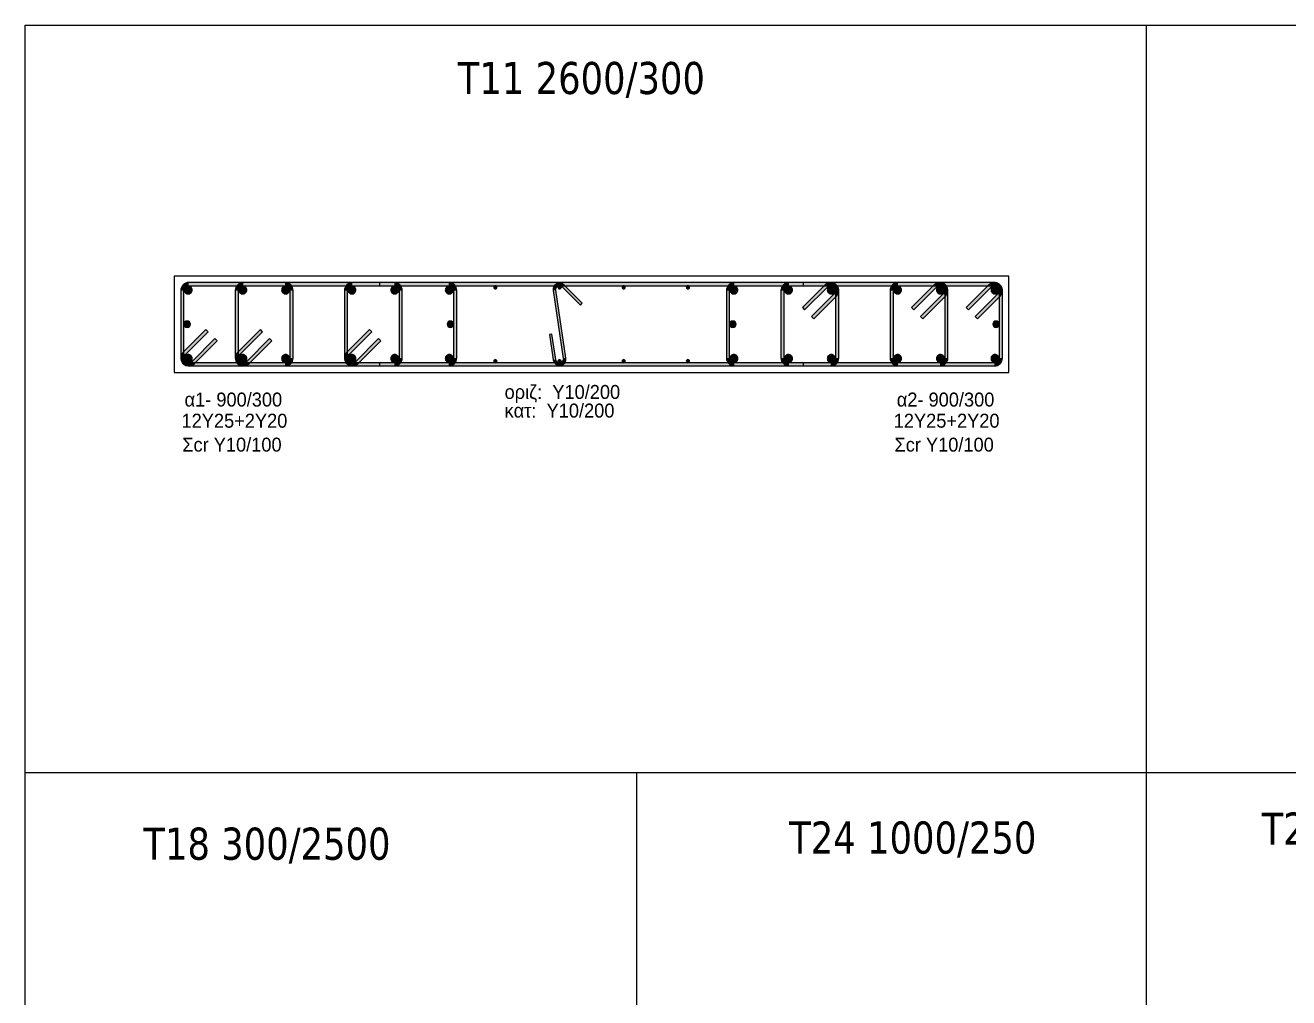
# Model space of a CAD drawing. Header units: millimetres. Extents: x -2171 to 1563, y -1758 to -1505.
# Drawn here: x -1565.68 to -1546, y -1605.4 to -1590.25 of the extents above; entities that cross this region are included whole.
import ezdxf

# ---------------------------------------------------------------- set-up
doc = ezdxf.new("R2010")
doc.units = ezdxf.units.MM
for name, color, linetype in [('-S_TEXT', 3, 'Continuous'), ('Col_Det', 7, 'Continuous'), ('Col_Det_Fill', 7, 'Continuous'), ('Geo_Col_Pro_1', 7, 'Continuous'), ('pinakaki', 153, 'Continuous')]:
    doc.layers.add(name, color=color, linetype=linetype)
doc.styles.add('S1Arl22_b_934_161', font='arial.ttf', dxfattribs={"width": 0.933629, "height": 0.002175})
doc.styles.get("Standard").update_dxf_attribs({"font": 'tahoma.ttf'})

msp = doc.modelspace()

# ---------------------------------------------------------------- hatches: boundary and pattern name
at = {"layer": 'Col_Det_Fill'}
for color, points in [(252, [(-1563.1291, -1594.3059), (-1563.1291, -1594.2559, 0.4142136), (-1563.2541, -1594.3809), (-1563.2041, -1594.3809, -0.4142136)]), (12, [(-1563.2005, -1594.3721, 0.4142136), (-1563.138, -1594.4346, 0.4142136), (-1563.0755, -1594.3721, 0.4142136), (-1563.138, -1594.3096, 0.4142136)]), (252, [(-1559.0791, -1594.3059), (-1559.0791, -1594.2559), (-1563.1291, -1594.2559), (-1563.1291, -1594.3059)]), (252, [(-1562.2791, -1594.3059), (-1562.2791, -1594.2559, 0.4142136), (-1562.4041, -1594.3809), (-1562.3541, -1594.3809, -0.4142136)]), (56, [(-1562.3505, -1594.3721, 0.4142136), (-1562.288, -1594.4346, 0.4142136), (-1562.2255, -1594.3721, 0.4142136), (-1562.288, -1594.3096, 0.4142136)]), (252, [(-1561.6291, -1594.3059), (-1561.6291, -1594.2559), (-1562.2791, -1594.2559), (-1562.2791, -1594.3059)]), (56, [(-1561.6828, -1594.3721, 0.4142136), (-1561.6203, -1594.4346, 0.4142136), (-1561.5578, -1594.3721, 0.4142136), (-1561.6203, -1594.3096, 0.4142136)]), (252, [(-1561.5541, -1594.3809), (-1561.5041, -1594.3809, 0.4142136), (-1561.6291, -1594.2559), (-1561.6291, -1594.3059, -0.4142136)]), (252, [(-1560.5791, -1594.3059), (-1560.5791, -1594.2559, 0.4142136), (-1560.7041, -1594.3809), (-1560.6541, -1594.3809, -0.4142136)]), (56, [(-1560.6505, -1594.3721, 0.4142136), (-1560.588, -1594.4346, 0.4142136), (-1560.5255, -1594.3721, 0.4142136), (-1560.588, -1594.3096, 0.4142136)]), (252, [(-1559.9291, -1594.3059), (-1559.9291, -1594.2559), (-1560.5791, -1594.2559), (-1560.5791, -1594.3059)]), (252, [(-1553.5526, -1594.3059), (-1553.5526, -1594.2559), (-1560.1557, -1594.2559), (-1560.1557, -1594.3059)]), (56, [(-1559.9828, -1594.3721, 0.4142136), (-1559.9203, -1594.4346, 0.4142136), (-1559.8578, -1594.3721, 0.4142136), (-1559.9203, -1594.3096, 0.4142136)]), (252, [(-1559.8541, -1594.3809), (-1559.8041, -1594.3809, 0.4142136), (-1559.9291, -1594.2559), (-1559.9291, -1594.3059, -0.4142136)]), (12, [(-1559.1328, -1594.3721, 0.4142136), (-1559.0703, -1594.4346, 0.4142136), (-1559.0078, -1594.3721, 0.4142136), (-1559.0703, -1594.3096, 0.4142136)]), (252, [(-1559.0041, -1594.3809), (-1558.9541, -1594.3809, 0.4142136), (-1559.0791, -1594.2559), (-1559.0791, -1594.3059, -0.4142136)]), (133, [(-1558.3788, -1594.3309, 0.4142136), (-1558.3538, -1594.3559, 0.4142136), (-1558.3288, -1594.3309, 0.4142136), (-1558.3538, -1594.3059, 0.4142136)]), (252, [(-1557.4529, -1594.3807), (-1557.4133, -1594.3748, -0.7233449), (-1557.3116, -1594.3235), (-1557.2833, -1594.2952, 0.7233449)]), (133, [(-1557.379, -1594.3309, 0.4142136), (-1557.354, -1594.3559, 0.4142136), (-1557.329, -1594.3309, 0.4142136), (-1557.354, -1594.3059, 0.4142136)]), (252, [(-1557.2833, -1594.2952), (-1557.3116, -1594.3235), (-1557.0287, -1594.6063), (-1557.0004, -1594.578)]), (133, [(-1556.3793, -1594.3309, 0.4142136), (-1556.3543, -1594.3559, 0.4142136), (-1556.3293, -1594.3309, 0.4142136), (-1556.3543, -1594.3059, 0.4142136)]), (133, [(-1555.3795, -1594.3309, 0.4142136), (-1555.3545, -1594.3559, 0.4142136), (-1555.3295, -1594.3309, 0.4142136), (-1555.3545, -1594.3059, 0.4142136)]), (252, [(-1554.6291, -1594.3059), (-1554.6291, -1594.2559, 0.4142136), (-1554.7541, -1594.3809), (-1554.7041, -1594.3809, -0.4142136)]), (12, [(-1554.5755, -1594.3721, 0.4142136), (-1554.638, -1594.3096, 0.4142136), (-1554.7005, -1594.3721, 0.4142136), (-1554.638, -1594.4346, 0.4142136)]), (252, [(-1550.5791, -1594.3059), (-1550.5791, -1594.2559), (-1554.6291, -1594.2559), (-1554.6291, -1594.3059)]), (252, [(-1553.7791, -1594.3059), (-1553.7791, -1594.2559, 0.4142136), (-1553.9041, -1594.3809), (-1553.8541, -1594.3809, -0.4142136)]), (56, [(-1553.7255, -1594.3721, 0.4142136), (-1553.788, -1594.3096, 0.4142136), (-1553.8505, -1594.3721, 0.4142136), (-1553.788, -1594.4346, 0.4142136)]), (252, [(-1553.1291, -1594.3059), (-1553.1291, -1594.2559), (-1553.7791, -1594.2559), (-1553.7791, -1594.3059)]), (252, [(-1553.1822, -1594.3279), (-1553.2175, -1594.2925), (-1553.5711, -1594.6461), (-1553.5357, -1594.6814)]), (252, [(-1553.0541, -1594.3809), (-1553.0041, -1594.3809, 0.6681786), (-1553.2175, -1594.2925), (-1553.1822, -1594.3279, -0.6681786)]), (56, [(-1553.0578, -1594.3721, 0.4142136), (-1553.1203, -1594.3096, 0.4142136), (-1553.1828, -1594.3721, 0.4142136), (-1553.1203, -1594.4346, 0.4142136)]), (252, [(-1553.0761, -1594.4339), (-1553.0407, -1594.4693, 0.6681786), (-1553.1291, -1594.2559), (-1553.1291, -1594.3059, -0.6681786)]), (252, [(-1552.0791, -1594.3059), (-1552.0791, -1594.2559, 0.4142136), (-1552.2041, -1594.3809), (-1552.1541, -1594.3809, -0.4142136)]), (56, [(-1552.0255, -1594.3721, 0.4142136), (-1552.088, -1594.3096, 0.4142136), (-1552.1505, -1594.3721, 0.4142136), (-1552.088, -1594.4346, 0.4142136)]), (252, [(-1551.4291, -1594.3059), (-1551.4291, -1594.2559), (-1552.0791, -1594.2559), (-1552.0791, -1594.3059)]), (252, [(-1551.4822, -1594.3279), (-1551.5175, -1594.2925), (-1551.8711, -1594.6461), (-1551.8357, -1594.6814)]), (252, [(-1551.3541, -1594.3809), (-1551.3041, -1594.3809, 0.6681786), (-1551.5175, -1594.2925), (-1551.4822, -1594.3279, -0.6681786)]), (56, [(-1551.3578, -1594.3721, 0.4142136), (-1551.4203, -1594.3096, 0.4142136), (-1551.4828, -1594.3721, 0.4142136), (-1551.4203, -1594.4346, 0.4142136)]), (252, [(-1551.3761, -1594.4339), (-1551.3407, -1594.4693, 0.6681786), (-1551.4291, -1594.2559), (-1551.4291, -1594.3059, -0.6681786)]), (252, [(-1550.6322, -1594.3279), (-1550.6675, -1594.2925), (-1551.0211, -1594.6461), (-1550.9857, -1594.6814)]), (252, [(-1550.5041, -1594.3809), (-1550.4541, -1594.3809, 0.6681786), (-1550.6675, -1594.2925), (-1550.6322, -1594.3279, -0.6681786)]), (12, [(-1550.5078, -1594.3721, 0.4142136), (-1550.5703, -1594.3096, 0.4142136), (-1550.6328, -1594.3721, 0.4142136), (-1550.5703, -1594.4346, 0.4142136)]), (252, [(-1550.5261, -1594.4339), (-1550.4907, -1594.4693, 0.6681786), (-1550.5791, -1594.2559), (-1550.5791, -1594.3059, -0.6681786)]), (252, [(-1563.2041, -1594.3809), (-1563.2541, -1594.3809), (-1563.2541, -1595.4309), (-1563.2041, -1595.4309)]), (252, [(-1562.3541, -1594.3809), (-1562.4041, -1594.3809), (-1562.4041, -1595.4309), (-1562.3541, -1595.4309)]), (252, [(-1561.5541, -1595.4309), (-1561.5041, -1595.4309), (-1561.5041, -1594.3809), (-1561.5541, -1594.3809)]), (252, [(-1560.6541, -1594.3809), (-1560.7041, -1594.3809), (-1560.7041, -1595.4309), (-1560.6541, -1595.4309)]), (252, [(-1559.8541, -1595.4309), (-1559.8041, -1595.4309), (-1559.8041, -1594.3809), (-1559.8541, -1594.3809)]), (252, [(-1559.0041, -1595.4309), (-1558.9541, -1595.4309), (-1558.9541, -1594.3809), (-1559.0041, -1594.3809)]), (252, [(-1557.2947, -1595.437), (-1557.2551, -1595.4311), (-1557.4133, -1594.3748), (-1557.4529, -1594.3807)]), (252, [(-1554.7041, -1594.3809), (-1554.7541, -1594.3809), (-1554.7541, -1595.4309), (-1554.7041, -1595.4309)]), (252, [(-1553.8541, -1594.3809), (-1553.9041, -1594.3809), (-1553.9041, -1595.4309), (-1553.8541, -1595.4309)]), (252, [(-1553.4296, -1594.7875), (-1553.3943, -1594.8229), (-1553.0407, -1594.4693), (-1553.0761, -1594.4339)]), (252, [(-1553.0541, -1595.4309), (-1553.0041, -1595.4309), (-1553.0041, -1594.3809), (-1553.0541, -1594.3809)]), (252, [(-1552.1541, -1594.3809), (-1552.2041, -1594.3809), (-1552.2041, -1595.4309), (-1552.1541, -1595.4309)]), (252, [(-1551.7296, -1594.7875), (-1551.6943, -1594.8229), (-1551.3407, -1594.4693), (-1551.3761, -1594.4339)]), (252, [(-1551.3541, -1595.4309), (-1551.3041, -1595.4309), (-1551.3041, -1594.3809), (-1551.3541, -1594.3809)]), (252, [(-1550.8796, -1594.7875), (-1550.8443, -1594.8229), (-1550.4907, -1594.4693), (-1550.5261, -1594.4339)]), (252, [(-1550.5041, -1595.4309), (-1550.4541, -1595.4309), (-1550.4541, -1594.3809), (-1550.5041, -1594.3809)]), (12, [(-1563.2041, -1594.9059, 0.4142136), (-1563.1541, -1594.9559, 0.4142136), (-1563.1041, -1594.9059, 0.4142136), (-1563.1541, -1594.8559, 0.4142136)]), (12, [(-1559.1041, -1594.9059, 0.4142136), (-1559.0541, -1594.9559, 0.4142136), (-1559.0041, -1594.9059, 0.4142136), (-1559.0541, -1594.8559, 0.4142136)]), (12, [(-1554.6041, -1594.9059, 0.4142136), (-1554.6541, -1594.8559, 0.4142136), (-1554.7041, -1594.9059, 0.4142136), (-1554.6541, -1594.9559, 0.4142136)]), (12, [(-1550.5041, -1594.9059, 0.4142136), (-1550.5541, -1594.8559, 0.4142136), (-1550.6041, -1594.9059, 0.4142136), (-1550.5541, -1594.9559, 0.4142136)]), (252, [(-1562.8286, -1595.0243), (-1562.864, -1594.989), (-1563.2175, -1595.3425), (-1563.1822, -1595.3779)]), (252, [(-1563.0761, -1595.4839), (-1563.0407, -1595.5193), (-1562.6872, -1595.1657), (-1562.7225, -1595.1304)]), (252, [(-1561.9786, -1595.0243), (-1562.014, -1594.989), (-1562.3675, -1595.3425), (-1562.3322, -1595.3779)]), (252, [(-1562.2261, -1595.4839), (-1562.1907, -1595.5193), (-1561.8372, -1595.1657), (-1561.8725, -1595.1304)]), (252, [(-1560.2786, -1595.0243), (-1560.314, -1594.989), (-1560.6675, -1595.3425), (-1560.6322, -1595.3779)]), (252, [(-1560.5261, -1595.4839), (-1560.4907, -1595.5193), (-1560.1372, -1595.1657), (-1560.1725, -1595.1304)]), (252, [(-1557.4726, -1595.0592), (-1557.5122, -1595.0651), (-1557.4529, -1595.4607), (-1557.4133, -1595.4548)]), (252, [(-1563.1822, -1595.3779), (-1563.2175, -1595.3425, 0.6681786), (-1563.1291, -1595.5559), (-1563.1291, -1595.5059, -0.6681786)]), (252, [(-1562.3322, -1595.3779), (-1562.3675, -1595.3425, 0.6681786), (-1562.2791, -1595.5559), (-1562.2791, -1595.5059, -0.6681786)]), (252, [(-1560.6322, -1595.3779), (-1560.6675, -1595.3425, 0.6681786), (-1560.5791, -1595.5559), (-1560.5791, -1595.5059, -0.6681786)]), (252, [(-1563.2041, -1595.4309), (-1563.2541, -1595.4309, 0.6681786), (-1563.0407, -1595.5193), (-1563.0761, -1595.4839, -0.6681786)]), (12, [(-1563.2005, -1595.4398, 0.4142136), (-1563.138, -1595.5023, 0.4142136), (-1563.0755, -1595.4398, 0.4142136), (-1563.138, -1595.3773, 0.4142136)]), (252, [(-1563.1291, -1595.5059), (-1563.1291, -1595.5559), (-1559.0791, -1595.5559), (-1559.0791, -1595.5059)]), (252, [(-1562.3541, -1595.4309), (-1562.4041, -1595.4309, 0.6681786), (-1562.1907, -1595.5193), (-1562.2261, -1595.4839, -0.6681786)]), (56, [(-1562.3505, -1595.4398, 0.4142136), (-1562.288, -1595.5023, 0.4142136), (-1562.2255, -1595.4398, 0.4142136), (-1562.288, -1595.3773, 0.4142136)]), (252, [(-1562.2791, -1595.5059), (-1562.2791, -1595.5559), (-1561.6291, -1595.5559), (-1561.6291, -1595.5059)]), (56, [(-1561.6828, -1595.4398, 0.4142136), (-1561.6203, -1595.5023, 0.4142136), (-1561.5578, -1595.4398, 0.4142136), (-1561.6203, -1595.3773, 0.4142136)]), (252, [(-1561.6291, -1595.5059), (-1561.6291, -1595.5559, 0.4142136), (-1561.5041, -1595.4309), (-1561.5541, -1595.4309, -0.4142136)]), (252, [(-1560.6541, -1595.4309), (-1560.7041, -1595.4309, 0.6681786), (-1560.4907, -1595.5193), (-1560.5261, -1595.4839, -0.6681786)]), (56, [(-1560.6505, -1595.4398, 0.4142136), (-1560.588, -1595.5023, 0.4142136), (-1560.5255, -1595.4398, 0.4142136), (-1560.588, -1595.3773, 0.4142136)]), (252, [(-1560.5791, -1595.5059), (-1560.5791, -1595.5559), (-1559.9291, -1595.5559), (-1559.9291, -1595.5059)]), (252, [(-1560.1557, -1595.5059), (-1560.1557, -1595.5559), (-1553.5526, -1595.5559), (-1553.5526, -1595.5059)]), (56, [(-1559.9828, -1595.4398, 0.4142136), (-1559.9203, -1595.5023, 0.4142136), (-1559.8578, -1595.4398, 0.4142136), (-1559.9203, -1595.3773, 0.4142136)]), (252, [(-1559.9291, -1595.5059), (-1559.9291, -1595.5559, 0.4142136), (-1559.8041, -1595.4309), (-1559.8541, -1595.4309, -0.4142136)]), (12, [(-1559.1328, -1595.4398, 0.4142136), (-1559.0703, -1595.5023, 0.4142136), (-1559.0078, -1595.4398, 0.4142136), (-1559.0703, -1595.3773, 0.4142136)]), (252, [(-1559.0791, -1595.5059), (-1559.0791, -1595.5559, 0.4142136), (-1558.9541, -1595.4309), (-1559.0041, -1595.4309, -0.4142136)]), (133, [(-1558.3788, -1595.4809, 0.4142136), (-1558.3538, -1595.5059, 0.4142136), (-1558.3288, -1595.4809, 0.4142136), (-1558.3538, -1595.4559, 0.4142136)]), (252, [(-1557.4133, -1595.4548), (-1557.4529, -1595.4607, 1), (-1557.2551, -1595.4311), (-1557.2947, -1595.437, -1)]), (133, [(-1557.379, -1595.4809, 0.4142136), (-1557.354, -1595.5059, 0.4142136), (-1557.329, -1595.4809, 0.4142136), (-1557.354, -1595.4559, 0.4142136)]), (133, [(-1556.3793, -1595.4809, 0.4142136), (-1556.3543, -1595.5059, 0.4142136), (-1556.3293, -1595.4809, 0.4142136), (-1556.3543, -1595.4559, 0.4142136)]), (133, [(-1555.3795, -1595.4809, 0.4142136), (-1555.3545, -1595.5059, 0.4142136), (-1555.3295, -1595.4809, 0.4142136), (-1555.3545, -1595.4559, 0.4142136)]), (252, [(-1554.7041, -1595.4309), (-1554.7541, -1595.4309, 0.4142136), (-1554.6291, -1595.5559), (-1554.6291, -1595.5059, -0.4142136)]), (12, [(-1554.5755, -1595.4398, 0.4142136), (-1554.638, -1595.3773, 0.4142136), (-1554.7005, -1595.4398, 0.4142136), (-1554.638, -1595.5023, 0.4142136)]), (252, [(-1554.6291, -1595.5059), (-1554.6291, -1595.5559), (-1550.5791, -1595.5559), (-1550.5791, -1595.5059)]), (252, [(-1553.8541, -1595.4309), (-1553.9041, -1595.4309, 0.4142136), (-1553.7791, -1595.5559), (-1553.7791, -1595.5059, -0.4142136)]), (56, [(-1553.7255, -1595.4398, 0.4142136), (-1553.788, -1595.3773, 0.4142136), (-1553.8505, -1595.4398, 0.4142136), (-1553.788, -1595.5023, 0.4142136)]), (252, [(-1553.7791, -1595.5059), (-1553.7791, -1595.5559), (-1553.1291, -1595.5559), (-1553.1291, -1595.5059)]), (56, [(-1553.0578, -1595.4398, 0.4142136), (-1553.1203, -1595.3773, 0.4142136), (-1553.1828, -1595.4398, 0.4142136), (-1553.1203, -1595.5023, 0.4142136)]), (252, [(-1553.1291, -1595.5059), (-1553.1291, -1595.5559, 0.4142136), (-1553.0041, -1595.4309), (-1553.0541, -1595.4309, -0.4142136)]), (252, [(-1552.1541, -1595.4309), (-1552.2041, -1595.4309, 0.4142136), (-1552.0791, -1595.5559), (-1552.0791, -1595.5059, -0.4142136)]), (56, [(-1552.0255, -1595.4398, 0.4142136), (-1552.088, -1595.3773, 0.4142136), (-1552.1505, -1595.4398, 0.4142136), (-1552.088, -1595.5023, 0.4142136)]), (252, [(-1552.0791, -1595.5059), (-1552.0791, -1595.5559), (-1551.4291, -1595.5559), (-1551.4291, -1595.5059)]), (56, [(-1551.3578, -1595.4398, 0.4142136), (-1551.4203, -1595.3773, 0.4142136), (-1551.4828, -1595.4398, 0.4142136), (-1551.4203, -1595.5023, 0.4142136)]), (252, [(-1551.4291, -1595.5059), (-1551.4291, -1595.5559, 0.4142136), (-1551.3041, -1595.4309), (-1551.3541, -1595.4309, -0.4142136)]), (12, [(-1550.5078, -1595.4398, 0.4142136), (-1550.5703, -1595.3773, 0.4142136), (-1550.6328, -1595.4398, 0.4142136), (-1550.5703, -1595.5023, 0.4142136)]), (252, [(-1550.5791, -1595.5059), (-1550.5791, -1595.5559, 0.4142136), (-1550.4541, -1595.4309), (-1550.5041, -1595.4309, -0.4142136)])]:
    msp.add_hatch(color=color, dxfattribs=at).paths.add_polyline_path(points)

# ---------------------------------------------------------------- linework, layer by layer
at = {"layer": '-S_TEXT', "ltscale": 5}
msp.add_lwpolyline([(-1565.6761, -1590.2497), (-1507.5286, -1590.2497), (-1507.5286, -1630.2944), (-1565.6761, -1630.2944)], close=True, dxfattribs=at)
at = {"layer": 'Col_Det', "color": 7}
for points in [[(-1550.3541, -1594.1559), (-1563.3541, -1594.1559)], [(-1563.3541, -1594.1559), (-1563.3541, -1595.6559)], [(-1550.3541, -1595.6559), (-1550.3541, -1594.1559)], [(-1559.0791, -1594.2559), (-1563.1291, -1594.2559)], [(-1563.1291, -1594.3059), (-1559.0791, -1594.3059)], [(-1561.6291, -1594.2559), (-1562.2791, -1594.2559)], [(-1562.2791, -1594.3059), (-1561.6291, -1594.3059)], [(-1559.9291, -1594.2559), (-1560.5791, -1594.2559)], [(-1560.5791, -1594.3059), (-1559.9291, -1594.3059)], [(-1553.5526, -1594.2559), (-1560.1557, -1594.2559)], [(-1560.1557, -1594.2559), (-1560.1557, -1594.3059)], [(-1560.1557, -1594.3059), (-1553.5526, -1594.3059)], [(-1557.3116, -1594.3235), (-1557.0287, -1594.6063)], [(-1557.0004, -1594.578), (-1557.2833, -1594.2952)], [(-1550.5791, -1594.2559), (-1554.6291, -1594.2559)], [(-1554.6291, -1594.3059), (-1550.5791, -1594.3059)], [(-1553.1291, -1594.2559), (-1553.7791, -1594.2559)], [(-1553.7791, -1594.3059), (-1553.1291, -1594.3059)], [(-1553.2175, -1594.2925), (-1553.5711, -1594.6461)], [(-1553.5526, -1594.3059), (-1553.5526, -1594.2559)], [(-1553.5357, -1594.6814), (-1553.1822, -1594.3279)], [(-1551.4291, -1594.2559), (-1552.0791, -1594.2559)], [(-1552.0791, -1594.3059), (-1551.4291, -1594.3059)], [(-1551.5175, -1594.2925), (-1551.8711, -1594.6461)], [(-1551.8357, -1594.6814), (-1551.4822, -1594.3279)], [(-1550.6675, -1594.2925), (-1551.0211, -1594.6461)], [(-1550.9857, -1594.6814), (-1550.6322, -1594.3279)], [(-1563.2541, -1594.3809), (-1563.2541, -1595.4309)], [(-1563.2041, -1595.4309), (-1563.2041, -1594.3809)], [(-1562.4041, -1594.3809), (-1562.4041, -1595.4309)], [(-1562.3541, -1595.4309), (-1562.3541, -1594.3809)], [(-1561.5541, -1594.3809), (-1561.5541, -1595.4309)], [(-1561.5041, -1595.4309), (-1561.5041, -1594.3809)], [(-1560.7041, -1594.3809), (-1560.7041, -1595.4309)], [(-1560.6541, -1595.4309), (-1560.6541, -1594.3809)], [(-1559.8541, -1594.3809), (-1559.8541, -1595.4309)], [(-1559.8041, -1595.4309), (-1559.8041, -1594.3809)], [(-1559.0041, -1594.3809), (-1559.0041, -1595.4309)], [(-1558.9541, -1595.4309), (-1558.9541, -1594.3809)], [(-1557.4529, -1594.3807), (-1557.2947, -1595.437)], [(-1557.2551, -1595.4311), (-1557.4133, -1594.3748)], [(-1554.7541, -1594.3809), (-1554.7541, -1595.4309)], [(-1554.7041, -1595.4309), (-1554.7041, -1594.3809)], [(-1553.9041, -1594.3809), (-1553.9041, -1595.4309)], [(-1553.8541, -1595.4309), (-1553.8541, -1594.3809)], [(-1553.0761, -1594.4339), (-1553.4296, -1594.7875)], [(-1553.3943, -1594.8229), (-1553.0407, -1594.4693)], [(-1553.0541, -1594.3809), (-1553.0541, -1595.4309)], [(-1553.0041, -1595.4309), (-1553.0041, -1594.3809)], [(-1552.2041, -1594.3809), (-1552.2041, -1595.4309)], [(-1552.1541, -1595.4309), (-1552.1541, -1594.3809)], [(-1551.3761, -1594.4339), (-1551.7296, -1594.7875)], [(-1551.6943, -1594.8229), (-1551.3407, -1594.4693)], [(-1551.3541, -1594.3809), (-1551.3541, -1595.4309)], [(-1551.3041, -1595.4309), (-1551.3041, -1594.3809)], [(-1550.5261, -1594.4339), (-1550.8796, -1594.7875)], [(-1550.8443, -1594.8229), (-1550.4907, -1594.4693)], [(-1550.5041, -1594.3809), (-1550.5041, -1595.4309)], [(-1550.4541, -1595.4309), (-1550.4541, -1594.3809)], [(-1557.0287, -1594.6063), (-1557.0004, -1594.578)], [(-1553.5711, -1594.6461), (-1553.5357, -1594.6814)], [(-1551.8711, -1594.6461), (-1551.8357, -1594.6814)], [(-1551.0211, -1594.6461), (-1550.9857, -1594.6814)], [(-1553.4296, -1594.7875), (-1553.3943, -1594.8229)], [(-1551.7296, -1594.7875), (-1551.6943, -1594.8229)], [(-1550.8796, -1594.7875), (-1550.8443, -1594.8229)], [(-1562.864, -1594.989), (-1563.2175, -1595.3425)], [(-1563.1822, -1595.3779), (-1562.8286, -1595.0243)], [(-1562.7225, -1595.1304), (-1563.0761, -1595.4839)], [(-1562.8286, -1595.0243), (-1562.864, -1594.989)], [(-1562.6872, -1595.1657), (-1562.7225, -1595.1304)], [(-1562.014, -1594.989), (-1562.3675, -1595.3425)], [(-1562.3322, -1595.3779), (-1561.9786, -1595.0243)], [(-1561.8725, -1595.1304), (-1562.2261, -1595.4839)], [(-1561.9786, -1595.0243), (-1562.014, -1594.989)], [(-1561.8372, -1595.1657), (-1561.8725, -1595.1304)], [(-1560.314, -1594.989), (-1560.6675, -1595.3425)], [(-1560.6322, -1595.3779), (-1560.2786, -1595.0243)], [(-1560.1725, -1595.1304), (-1560.5261, -1595.4839)], [(-1560.2786, -1595.0243), (-1560.314, -1594.989)], [(-1560.1372, -1595.1657), (-1560.1725, -1595.1304)], [(-1557.4726, -1595.0592), (-1557.5122, -1595.0651)], [(-1557.5122, -1595.0651), (-1557.4529, -1595.4607)], [(-1557.4133, -1595.4548), (-1557.4726, -1595.0592)], [(-1563.0407, -1595.5193), (-1562.6872, -1595.1657)], [(-1562.1907, -1595.5193), (-1561.8372, -1595.1657)], [(-1560.4907, -1595.5193), (-1560.1372, -1595.1657)], [(-1559.0791, -1595.5059), (-1563.1291, -1595.5059)], [(-1561.6291, -1595.5059), (-1562.2791, -1595.5059)], [(-1559.9291, -1595.5059), (-1560.5791, -1595.5059)], [(-1560.1557, -1595.5059), (-1560.1557, -1595.5559)], [(-1553.5526, -1595.5059), (-1560.1557, -1595.5059)], [(-1550.5791, -1595.5059), (-1554.6291, -1595.5059)], [(-1553.1291, -1595.5059), (-1553.7791, -1595.5059)], [(-1553.5526, -1595.5559), (-1553.5526, -1595.5059)], [(-1551.4291, -1595.5059), (-1552.0791, -1595.5059)], [(-1563.3541, -1595.6559), (-1550.3541, -1595.6559)], [(-1563.1291, -1595.5559), (-1559.0791, -1595.5559)], [(-1562.2791, -1595.5559), (-1561.6291, -1595.5559)], [(-1560.5791, -1595.5559), (-1559.9291, -1595.5559)], [(-1560.1557, -1595.5559), (-1553.5526, -1595.5559)], [(-1554.6291, -1595.5559), (-1550.5791, -1595.5559)], [(-1553.7791, -1595.5559), (-1553.1291, -1595.5559)], [(-1552.0791, -1595.5559), (-1551.4291, -1595.5559)]]:
    msp.add_lwpolyline(points, dxfattribs=at)
for points in [[(-1563.1291, -1594.2559, 0.4142136), (-1563.2541, -1594.3809)], [(-1563.2041, -1594.3809, -0.4142136), (-1563.1291, -1594.3059, -0.4142136)], [(-1563.138, -1594.3096, 0.4142136), (-1563.2005, -1594.3721, 0.4142136)], [(-1563.0755, -1594.3721, 0.4142136), (-1563.138, -1594.3096, 0.4142136)], [(-1562.2791, -1594.2559, 0.4142136), (-1562.4041, -1594.3809)], [(-1562.3541, -1594.3809, -0.4142136), (-1562.2791, -1594.3059, -0.4142136)], [(-1562.288, -1594.3096, 0.4142136), (-1562.3505, -1594.3721, 0.4142136)], [(-1562.2255, -1594.3721, 0.4142136), (-1562.288, -1594.3096, 0.4142136)], [(-1561.6203, -1594.3096, 0.4142136), (-1561.6828, -1594.3721, 0.4142136)], [(-1561.5041, -1594.3809, 0.4142136), (-1561.6291, -1594.2559)], [(-1561.6291, -1594.3059, -0.4142136), (-1561.5541, -1594.3809, -0.4142136)], [(-1561.5578, -1594.3721, 0.4142136), (-1561.6203, -1594.3096, 0.4142136)], [(-1560.5791, -1594.2559, 0.4142136), (-1560.7041, -1594.3809)], [(-1560.6541, -1594.3809, -0.4142136), (-1560.5791, -1594.3059, -0.4142136)], [(-1560.588, -1594.3096, 0.4142136), (-1560.6505, -1594.3721, 0.4142136)], [(-1560.5255, -1594.3721, 0.4142136), (-1560.588, -1594.3096, 0.4142136)], [(-1559.9203, -1594.3096, 0.4142136), (-1559.9828, -1594.3721, 0.4142136)], [(-1559.8041, -1594.3809, 0.4142136), (-1559.9291, -1594.2559)], [(-1559.9291, -1594.3059, -0.4142136), (-1559.8541, -1594.3809, -0.4142136)], [(-1559.8578, -1594.3721, 0.4142136), (-1559.9203, -1594.3096, 0.4142136)], [(-1559.0703, -1594.3096, 0.4142136), (-1559.1328, -1594.3721, 0.4142136)], [(-1558.9541, -1594.3809, 0.4142136), (-1559.0791, -1594.2559)], [(-1559.0791, -1594.3059, -0.4142136), (-1559.0041, -1594.3809, -0.4142136)], [(-1559.0078, -1594.3721, 0.4142136), (-1559.0703, -1594.3096, 0.4142136)], [(-1558.3538, -1594.3059, 0.4142136), (-1558.3788, -1594.3309, 0.4142136)], [(-1558.3788, -1594.3309, 0.4142136), (-1558.3538, -1594.3559, 0.4142136)], [(-1558.3288, -1594.3309, 0.4142136), (-1558.3538, -1594.3059, 0.4142136)], [(-1558.3538, -1594.3559, 0.4142136), (-1558.3288, -1594.3309, 0.4142136)], [(-1557.2833, -1594.2952, 0.7233449), (-1557.4529, -1594.3807, 0.7233449)], [(-1557.4133, -1594.3748, -0.7233449), (-1557.3116, -1594.3235)], [(-1557.354, -1594.3059, 0.4142136), (-1557.379, -1594.3309, 0.4142136)], [(-1557.379, -1594.3309, 0.4142136), (-1557.354, -1594.3559, 0.4142136)], [(-1557.329, -1594.3309, 0.4142136), (-1557.354, -1594.3059, 0.4142136)], [(-1557.354, -1594.3559, 0.4142136), (-1557.329, -1594.3309, 0.4142136)], [(-1556.3543, -1594.3059, 0.4142136), (-1556.3793, -1594.3309, 0.4142136)], [(-1556.3793, -1594.3309, 0.4142136), (-1556.3543, -1594.3559, 0.4142136)], [(-1556.3293, -1594.3309, 0.4142136), (-1556.3543, -1594.3059, 0.4142136)], [(-1556.3543, -1594.3559, 0.4142136), (-1556.3293, -1594.3309, 0.4142136)], [(-1555.3545, -1594.3059, 0.4142136), (-1555.3795, -1594.3309, 0.4142136)], [(-1555.3795, -1594.3309, 0.4142136), (-1555.3545, -1594.3559, 0.4142136)], [(-1555.3295, -1594.3309, 0.4142136), (-1555.3545, -1594.3059, 0.4142136)], [(-1555.3545, -1594.3559, 0.4142136), (-1555.3295, -1594.3309, 0.4142136)], [(-1554.6291, -1594.2559, 0.4142136), (-1554.7541, -1594.3809)], [(-1554.7041, -1594.3809, -0.4142136), (-1554.6291, -1594.3059, -0.4142136)], [(-1554.638, -1594.3096, 0.4142136), (-1554.7005, -1594.3721, 0.4142136)], [(-1554.5755, -1594.3721, 0.4142136), (-1554.638, -1594.3096, 0.4142136)], [(-1553.7791, -1594.2559, 0.4142136), (-1553.9041, -1594.3809)], [(-1553.8541, -1594.3809, -0.4142136), (-1553.7791, -1594.3059, -0.4142136)], [(-1553.788, -1594.3096, 0.4142136), (-1553.8505, -1594.3721, 0.4142136)], [(-1553.7255, -1594.3721, 0.4142136), (-1553.788, -1594.3096, 0.4142136)], [(-1553.0041, -1594.3809, 0.6681786), (-1553.2175, -1594.2925)], [(-1553.1203, -1594.3096, 0.4142136), (-1553.1828, -1594.3721, 0.4142136)], [(-1553.1822, -1594.3279, -0.6681786), (-1553.0541, -1594.3809, -0.6681786)], [(-1553.0407, -1594.4693, 0.6681786), (-1553.1291, -1594.2559)], [(-1553.1291, -1594.3059, -0.6681786), (-1553.0761, -1594.4339, -0.6681786)], [(-1553.0578, -1594.3721, 0.4142136), (-1553.1203, -1594.3096, 0.4142136)], [(-1552.0791, -1594.2559, 0.4142136), (-1552.2041, -1594.3809)], [(-1552.1541, -1594.3809, -0.4142136), (-1552.0791, -1594.3059, -0.4142136)], [(-1552.088, -1594.3096, 0.4142136), (-1552.1505, -1594.3721, 0.4142136)], [(-1552.0255, -1594.3721, 0.4142136), (-1552.088, -1594.3096, 0.4142136)], [(-1551.3041, -1594.3809, 0.6681786), (-1551.5175, -1594.2925)], [(-1551.4203, -1594.3096, 0.4142136), (-1551.4828, -1594.3721, 0.4142136)], [(-1551.4822, -1594.3279, -0.6681786), (-1551.3541, -1594.3809, -0.6681786)], [(-1551.3407, -1594.4693, 0.6681786), (-1551.4291, -1594.2559)], [(-1551.4291, -1594.3059, -0.6681786), (-1551.3761, -1594.4339, -0.6681786)], [(-1551.3578, -1594.3721, 0.4142136), (-1551.4203, -1594.3096, 0.4142136)], [(-1550.4541, -1594.3809, 0.6681786), (-1550.6675, -1594.2925)], [(-1550.5703, -1594.3096, 0.4142136), (-1550.6328, -1594.3721, 0.4142136)], [(-1550.6322, -1594.3279, -0.6681786), (-1550.5041, -1594.3809, -0.6681786)], [(-1550.4907, -1594.4693, 0.6681786), (-1550.5791, -1594.2559)], [(-1550.5791, -1594.3059, -0.6681786), (-1550.5261, -1594.4339, -0.6681786)], [(-1550.5078, -1594.3721, 0.4142136), (-1550.5703, -1594.3096, 0.4142136)], [(-1563.2005, -1594.3721, 0.4142136), (-1563.138, -1594.4346, 0.4142136)], [(-1563.138, -1594.4346, 0.4142136), (-1563.0755, -1594.3721, 0.4142136)], [(-1562.3505, -1594.3721, 0.4142136), (-1562.288, -1594.4346, 0.4142136)], [(-1562.288, -1594.4346, 0.4142136), (-1562.2255, -1594.3721, 0.4142136)], [(-1561.6828, -1594.3721, 0.4142136), (-1561.6203, -1594.4346, 0.4142136)], [(-1561.6203, -1594.4346, 0.4142136), (-1561.5578, -1594.3721, 0.4142136)], [(-1560.6505, -1594.3721, 0.4142136), (-1560.588, -1594.4346, 0.4142136)], [(-1560.588, -1594.4346, 0.4142136), (-1560.5255, -1594.3721, 0.4142136)], [(-1559.9828, -1594.3721, 0.4142136), (-1559.9203, -1594.4346, 0.4142136)], [(-1559.9203, -1594.4346, 0.4142136), (-1559.8578, -1594.3721, 0.4142136)], [(-1559.1328, -1594.3721, 0.4142136), (-1559.0703, -1594.4346, 0.4142136)], [(-1559.0703, -1594.4346, 0.4142136), (-1559.0078, -1594.3721, 0.4142136)], [(-1554.7005, -1594.3721, 0.4142136), (-1554.638, -1594.4346, 0.4142136)], [(-1554.638, -1594.4346, 0.4142136), (-1554.5755, -1594.3721, 0.4142136)], [(-1553.8505, -1594.3721, 0.4142136), (-1553.788, -1594.4346, 0.4142136)], [(-1553.788, -1594.4346, 0.4142136), (-1553.7255, -1594.3721, 0.4142136)], [(-1553.1828, -1594.3721, 0.4142136), (-1553.1203, -1594.4346, 0.4142136)], [(-1553.1203, -1594.4346, 0.4142136), (-1553.0578, -1594.3721, 0.4142136)], [(-1552.1505, -1594.3721, 0.4142136), (-1552.088, -1594.4346, 0.4142136)], [(-1552.088, -1594.4346, 0.4142136), (-1552.0255, -1594.3721, 0.4142136)], [(-1551.4828, -1594.3721, 0.4142136), (-1551.4203, -1594.4346, 0.4142136)], [(-1551.4203, -1594.4346, 0.4142136), (-1551.3578, -1594.3721, 0.4142136)], [(-1550.6328, -1594.3721, 0.4142136), (-1550.5703, -1594.4346, 0.4142136)], [(-1550.5703, -1594.4346, 0.4142136), (-1550.5078, -1594.3721, 0.4142136)], [(-1563.1541, -1594.8559, 0.4142136), (-1563.2041, -1594.9059, 0.4142136)], [(-1563.2041, -1594.9059, 0.4142136), (-1563.1541, -1594.9559, 0.4142136)], [(-1563.1041, -1594.9059, 0.4142136), (-1563.1541, -1594.8559, 0.4142136)], [(-1563.1541, -1594.9559, 0.4142136), (-1563.1041, -1594.9059, 0.4142136)], [(-1559.0541, -1594.8559, 0.4142136), (-1559.1041, -1594.9059, 0.4142136)], [(-1559.1041, -1594.9059, 0.4142136), (-1559.0541, -1594.9559, 0.4142136)], [(-1559.0041, -1594.9059, 0.4142136), (-1559.0541, -1594.8559, 0.4142136)], [(-1559.0541, -1594.9559, 0.4142136), (-1559.0041, -1594.9059, 0.4142136)], [(-1554.6541, -1594.8559, 0.4142136), (-1554.7041, -1594.9059, 0.4142136)], [(-1554.7041, -1594.9059, 0.4142136), (-1554.6541, -1594.9559, 0.4142136)], [(-1554.6041, -1594.9059, 0.4142136), (-1554.6541, -1594.8559, 0.4142136)], [(-1554.6541, -1594.9559, 0.4142136), (-1554.6041, -1594.9059, 0.4142136)], [(-1550.5541, -1594.8559, 0.4142136), (-1550.6041, -1594.9059, 0.4142136)], [(-1550.6041, -1594.9059, 0.4142136), (-1550.5541, -1594.9559, 0.4142136)], [(-1550.5041, -1594.9059, 0.4142136), (-1550.5541, -1594.8559, 0.4142136)], [(-1550.5541, -1594.9559, 0.4142136), (-1550.5041, -1594.9059, 0.4142136)], [(-1563.2175, -1595.3425, 0.6681786), (-1563.1291, -1595.5559)], [(-1562.3675, -1595.3425, 0.6681786), (-1562.2791, -1595.5559)], [(-1560.6675, -1595.3425, 0.6681786), (-1560.5791, -1595.5559)], [(-1563.2541, -1595.4309, 0.6681786), (-1563.0407, -1595.5193)], [(-1563.1291, -1595.5059, -0.6681786), (-1563.1822, -1595.3779, -0.6681786)], [(-1563.0761, -1595.4839, -0.6681786), (-1563.2041, -1595.4309, -0.6681786)], [(-1563.138, -1595.3773, 0.4142136), (-1563.2005, -1595.4398, 0.4142136)], [(-1563.2005, -1595.4398, 0.4142136), (-1563.138, -1595.5023, 0.4142136)], [(-1563.0755, -1595.4398, 0.4142136), (-1563.138, -1595.3773, 0.4142136)], [(-1563.138, -1595.5023, 0.4142136), (-1563.0755, -1595.4398, 0.4142136)], [(-1562.4041, -1595.4309, 0.6681786), (-1562.1907, -1595.5193)], [(-1562.2791, -1595.5059, -0.6681786), (-1562.3322, -1595.3779, -0.6681786)], [(-1562.2261, -1595.4839, -0.6681786), (-1562.3541, -1595.4309, -0.6681786)], [(-1562.288, -1595.3773, 0.4142136), (-1562.3505, -1595.4398, 0.4142136)], [(-1562.3505, -1595.4398, 0.4142136), (-1562.288, -1595.5023, 0.4142136)], [(-1562.2255, -1595.4398, 0.4142136), (-1562.288, -1595.3773, 0.4142136)], [(-1562.288, -1595.5023, 0.4142136), (-1562.2255, -1595.4398, 0.4142136)], [(-1561.6203, -1595.3773, 0.4142136), (-1561.6828, -1595.4398, 0.4142136)], [(-1561.6828, -1595.4398, 0.4142136), (-1561.6203, -1595.5023, 0.4142136)], [(-1561.6291, -1595.5559, 0.4142136), (-1561.5041, -1595.4309)], [(-1561.5541, -1595.4309, -0.4142136), (-1561.6291, -1595.5059, -0.4142136)], [(-1561.5578, -1595.4398, 0.4142136), (-1561.6203, -1595.3773, 0.4142136)], [(-1561.6203, -1595.5023, 0.4142136), (-1561.5578, -1595.4398, 0.4142136)], [(-1560.7041, -1595.4309, 0.6681786), (-1560.4907, -1595.5193)], [(-1560.5791, -1595.5059, -0.6681786), (-1560.6322, -1595.3779, -0.6681786)], [(-1560.5261, -1595.4839, -0.6681786), (-1560.6541, -1595.4309, -0.6681786)], [(-1560.588, -1595.3773, 0.4142136), (-1560.6505, -1595.4398, 0.4142136)], [(-1560.6505, -1595.4398, 0.4142136), (-1560.588, -1595.5023, 0.4142136)], [(-1560.5255, -1595.4398, 0.4142136), (-1560.588, -1595.3773, 0.4142136)], [(-1560.588, -1595.5023, 0.4142136), (-1560.5255, -1595.4398, 0.4142136)], [(-1559.9203, -1595.3773, 0.4142136), (-1559.9828, -1595.4398, 0.4142136)], [(-1559.9828, -1595.4398, 0.4142136), (-1559.9203, -1595.5023, 0.4142136)], [(-1559.9291, -1595.5559, 0.4142136), (-1559.8041, -1595.4309)], [(-1559.8541, -1595.4309, -0.4142136), (-1559.9291, -1595.5059, -0.4142136)], [(-1559.8578, -1595.4398, 0.4142136), (-1559.9203, -1595.3773, 0.4142136)], [(-1559.9203, -1595.5023, 0.4142136), (-1559.8578, -1595.4398, 0.4142136)], [(-1559.0703, -1595.3773, 0.4142136), (-1559.1328, -1595.4398, 0.4142136)], [(-1559.1328, -1595.4398, 0.4142136), (-1559.0703, -1595.5023, 0.4142136)], [(-1559.0791, -1595.5559, 0.4142136), (-1558.9541, -1595.4309)], [(-1559.0041, -1595.4309, -0.4142136), (-1559.0791, -1595.5059, -0.4142136)], [(-1559.0078, -1595.4398, 0.4142136), (-1559.0703, -1595.3773, 0.4142136)], [(-1559.0703, -1595.5023, 0.4142136), (-1559.0078, -1595.4398, 0.4142136)], [(-1558.3538, -1595.4559, 0.4142136), (-1558.3788, -1595.4809, 0.4142136)], [(-1558.3788, -1595.4809, 0.4142136), (-1558.3538, -1595.5059, 0.4142136)], [(-1558.3288, -1595.4809, 0.4142136), (-1558.3538, -1595.4559, 0.4142136)], [(-1558.3538, -1595.5059, 0.4142136), (-1558.3288, -1595.4809, 0.4142136)], [(-1557.4529, -1595.4607, 1), (-1557.2551, -1595.4311)], [(-1557.2947, -1595.437, -1), (-1557.4133, -1595.4548, -1)], [(-1557.354, -1595.4559, 0.4142136), (-1557.379, -1595.4809, 0.4142136)], [(-1557.379, -1595.4809, 0.4142136), (-1557.354, -1595.5059, 0.4142136)], [(-1557.329, -1595.4809, 0.4142136), (-1557.354, -1595.4559, 0.4142136)], [(-1557.354, -1595.5059, 0.4142136), (-1557.329, -1595.4809, 0.4142136)], [(-1556.3543, -1595.4559, 0.4142136), (-1556.3793, -1595.4809, 0.4142136)], [(-1556.3793, -1595.4809, 0.4142136), (-1556.3543, -1595.5059, 0.4142136)], [(-1556.3293, -1595.4809, 0.4142136), (-1556.3543, -1595.4559, 0.4142136)], [(-1556.3543, -1595.5059, 0.4142136), (-1556.3293, -1595.4809, 0.4142136)], [(-1555.3545, -1595.4559, 0.4142136), (-1555.3795, -1595.4809, 0.4142136)], [(-1555.3795, -1595.4809, 0.4142136), (-1555.3545, -1595.5059, 0.4142136)], [(-1555.3295, -1595.4809, 0.4142136), (-1555.3545, -1595.4559, 0.4142136)], [(-1555.3545, -1595.5059, 0.4142136), (-1555.3295, -1595.4809, 0.4142136)], [(-1554.7541, -1595.4309, 0.4142136), (-1554.6291, -1595.5559)], [(-1554.6291, -1595.5059, -0.4142136), (-1554.7041, -1595.4309, -0.4142136)], [(-1554.638, -1595.3773, 0.4142136), (-1554.7005, -1595.4398, 0.4142136)], [(-1554.7005, -1595.4398, 0.4142136), (-1554.638, -1595.5023, 0.4142136)], [(-1554.5755, -1595.4398, 0.4142136), (-1554.638, -1595.3773, 0.4142136)], [(-1554.638, -1595.5023, 0.4142136), (-1554.5755, -1595.4398, 0.4142136)], [(-1553.9041, -1595.4309, 0.4142136), (-1553.7791, -1595.5559)], [(-1553.7791, -1595.5059, -0.4142136), (-1553.8541, -1595.4309, -0.4142136)], [(-1553.788, -1595.3773, 0.4142136), (-1553.8505, -1595.4398, 0.4142136)], [(-1553.8505, -1595.4398, 0.4142136), (-1553.788, -1595.5023, 0.4142136)], [(-1553.7255, -1595.4398, 0.4142136), (-1553.788, -1595.3773, 0.4142136)], [(-1553.788, -1595.5023, 0.4142136), (-1553.7255, -1595.4398, 0.4142136)], [(-1553.1203, -1595.3773, 0.4142136), (-1553.1828, -1595.4398, 0.4142136)], [(-1553.1828, -1595.4398, 0.4142136), (-1553.1203, -1595.5023, 0.4142136)], [(-1553.1291, -1595.5559, 0.4142136), (-1553.0041, -1595.4309)], [(-1553.0541, -1595.4309, -0.4142136), (-1553.1291, -1595.5059, -0.4142136)], [(-1553.0578, -1595.4398, 0.4142136), (-1553.1203, -1595.3773, 0.4142136)], [(-1553.1203, -1595.5023, 0.4142136), (-1553.0578, -1595.4398, 0.4142136)], [(-1552.2041, -1595.4309, 0.4142136), (-1552.0791, -1595.5559)], [(-1552.0791, -1595.5059, -0.4142136), (-1552.1541, -1595.4309, -0.4142136)], [(-1552.088, -1595.3773, 0.4142136), (-1552.1505, -1595.4398, 0.4142136)], [(-1552.1505, -1595.4398, 0.4142136), (-1552.088, -1595.5023, 0.4142136)], [(-1552.0255, -1595.4398, 0.4142136), (-1552.088, -1595.3773, 0.4142136)], [(-1552.088, -1595.5023, 0.4142136), (-1552.0255, -1595.4398, 0.4142136)], [(-1551.4203, -1595.3773, 0.4142136), (-1551.4828, -1595.4398, 0.4142136)], [(-1551.4828, -1595.4398, 0.4142136), (-1551.4203, -1595.5023, 0.4142136)], [(-1551.4291, -1595.5559, 0.4142136), (-1551.3041, -1595.4309)], [(-1551.3541, -1595.4309, -0.4142136), (-1551.4291, -1595.5059, -0.4142136)], [(-1551.3578, -1595.4398, 0.4142136), (-1551.4203, -1595.3773, 0.4142136)], [(-1551.4203, -1595.5023, 0.4142136), (-1551.3578, -1595.4398, 0.4142136)], [(-1550.5703, -1595.3773, 0.4142136), (-1550.6328, -1595.4398, 0.4142136)], [(-1550.6328, -1595.4398, 0.4142136), (-1550.5703, -1595.5023, 0.4142136)], [(-1550.5791, -1595.5559, 0.4142136), (-1550.4541, -1595.4309)], [(-1550.5041, -1595.4309, -0.4142136), (-1550.5791, -1595.5059, -0.4142136)], [(-1550.5078, -1595.4398, 0.4142136), (-1550.5703, -1595.3773, 0.4142136)], [(-1550.5703, -1595.5023, 0.4142136), (-1550.5078, -1595.4398, 0.4142136)]]:
    msp.add_lwpolyline(points, format="xyb", dxfattribs=at)
at = {"layer": 'Geo_Col_Pro_1', "color": 4, "linetype": 'Continuous', "ltscale": 0.5}
for p, q in [((-1548.2152, -1590.2497), (-1548.2152, -1601.8944)), ((-1514.5484, -1601.8944), (-1565.6761, -1601.8944)), ((-1556.1555, -1601.8944), (-1556.1555, -1630.2944)), ((-1548.2152, -1601.8944), (-1548.2152, -1630.2944))]:
    msp.add_line(p, q, dxfattribs=at)

# ---------------------------------------------------------------- texts
at = {"layer": 'Col_Det', "color": 7, "style": 'S1Arl22_b_934_161', "width": 0.933629}
for s, p in [('οριζ:  Y10/200', (-1558.2097, -1596.0695)), (' α1- 900/300', (-1563.2735, -1596.1878)), ('κατ:  Y10/200', (-1558.2097, -1596.3595)), (' α2- 900/300', (-1552.1795, -1596.1878)), ('12Y25+2Y20', (-1563.2421, -1596.5174)), ('12Y25+2Y20', (-1552.1481, -1596.5174)), ('Σcr Y10/100', (-1563.2302, -1596.8899)), ('Σcr Y10/100', (-1552.1362, -1596.8899))]:
    msp.add_text(s, height=0.2175, dxfattribs=at).set_placement(p)
at = {"layer": 'pinakaki', "color": 1, "width": 0.933629}
for s, p in [(' Τ11 2600/300 ', (-1559.1137, -1591.3205)), (' Τ25 250/3000 ', (-1546.5924, -1603.0106)), (' Τ18 300/2500 ', (-1564.0115, -1603.2458)), (' Τ24 1000/250 ', (-1553.951, -1603.15))]:
    msp.add_text(s, height=0.5, dxfattribs=at).set_placement(p)

doc.saveas('drawing.dxf')
